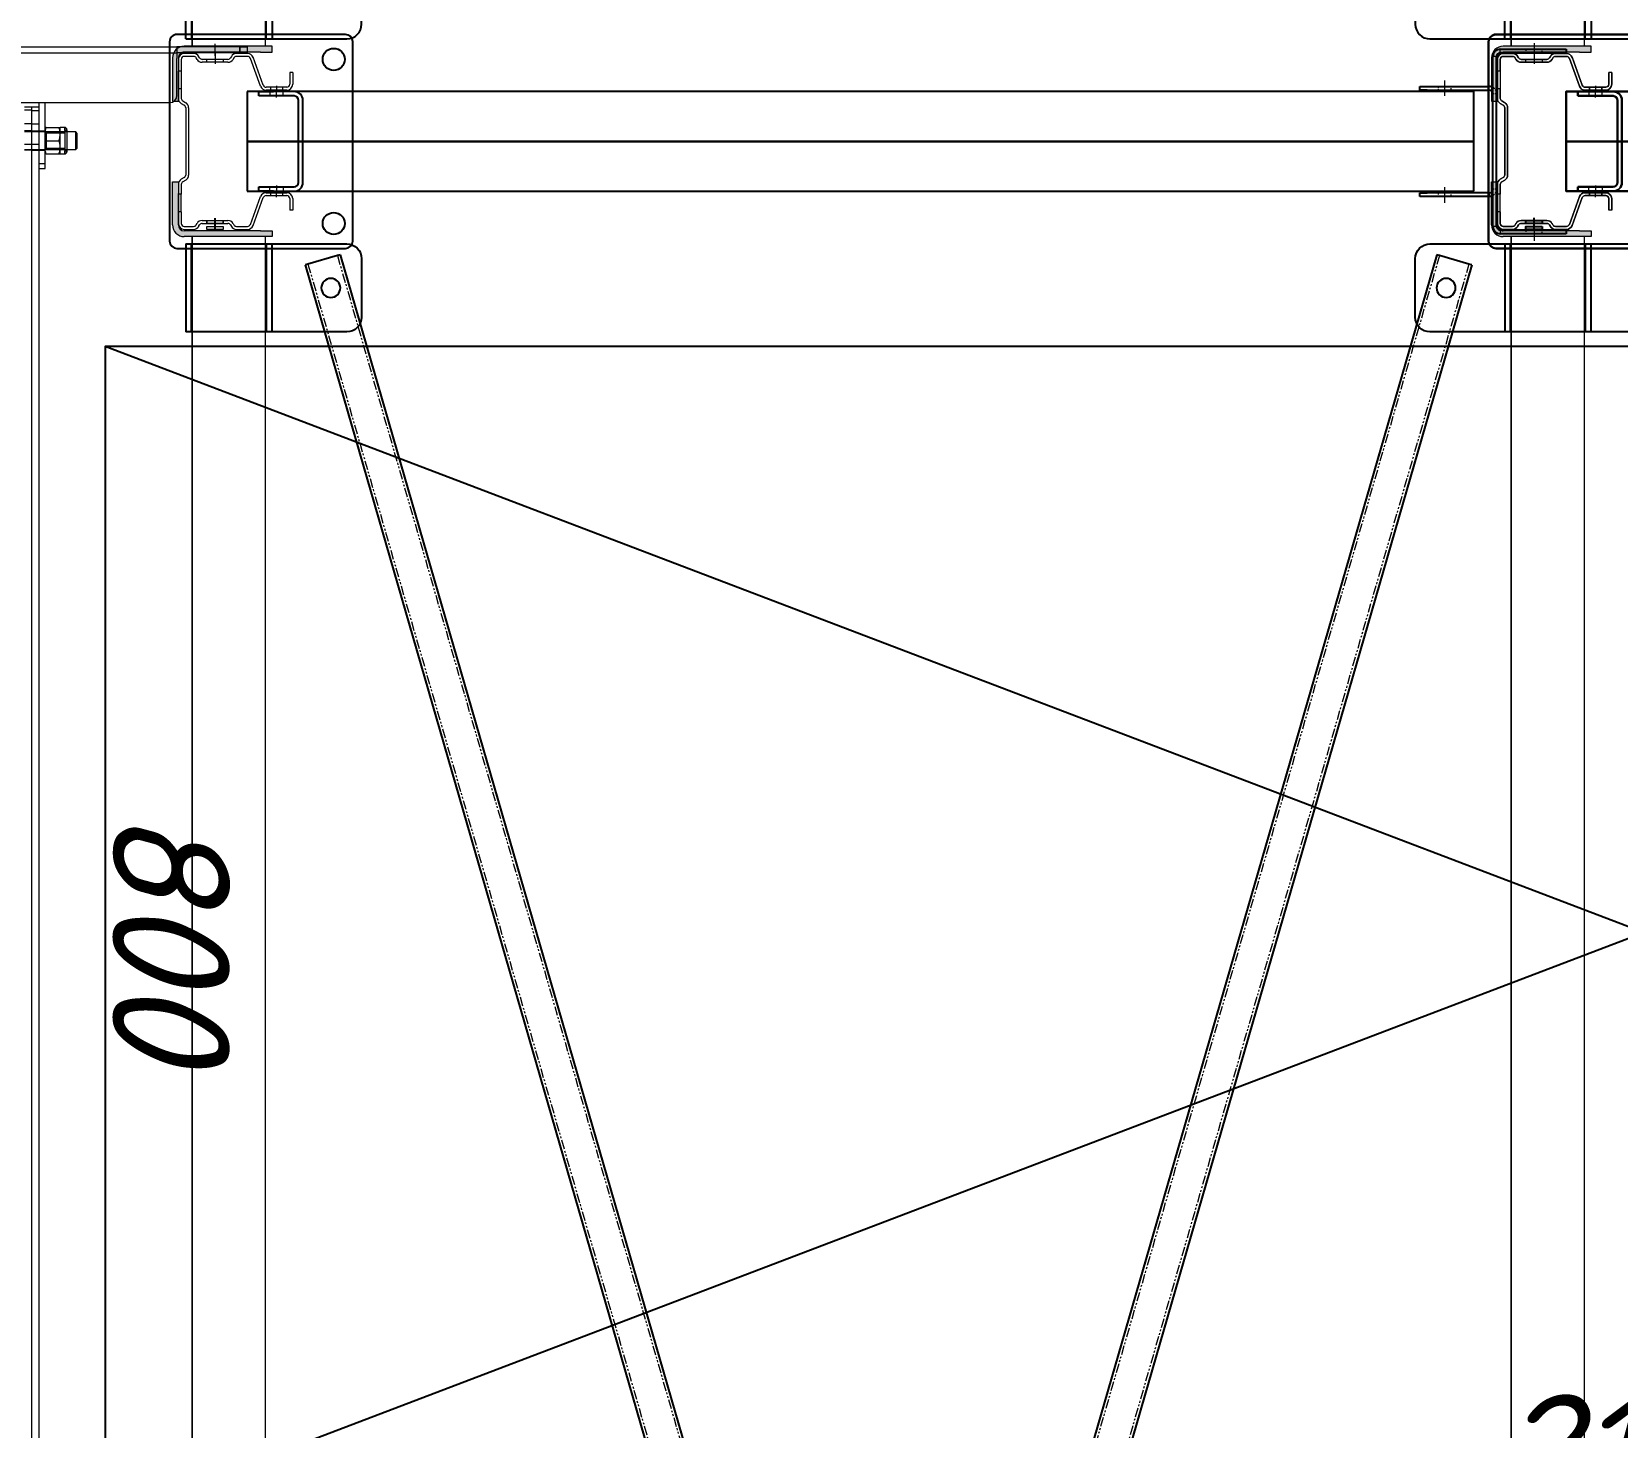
# Model space of a CAD drawing. Header units: millimetres. Extents: x 2140 to 223837, y 2113 to 170313.
# Drawn here: x 37512 to 38594, y 133999 to 134952 of the extents above; entities that cross this region are included whole.
import ezdxf

# ---------------------------------------------------------------- set-up
doc = ezdxf.new("R2010")
doc.units = ezdxf.units.MM
for name, pattern in [('CENTERX2', [20.32, 12.7, -2.54, 2.54, -2.54]), ('HIDDEN', [1.905, 1.27, -0.635]), ('PHANTOM', [12.7, 6.35, -1.27, 1.27, -1.27, 1.27, -1.27])]:
    doc.linetypes.add(name, pattern=pattern)
for name, color, linetype, lineweight in [('1.Балка', 5, 'Continuous', 0), ('16.СВЖ', 7, 'Continuous', 0), ('17.Метизы', 7, 'Continuous', 0), ('3.Опора', 7, 'Continuous', 0)]:
    doc.layers.add(name, color=color, linetype=linetype, lineweight=lineweight)
doc.layers.add('2.Стойка', color=7, linetype='Continuous')
doc.styles.add('Курсив', font='isocpeui.ttf')
doc.dimstyles.new('Рзм блок', dxfattribs={"dimtxt": 40, "dimasz": 80, "dimexe": 0.18, "dimexo": 0, "dimgap": 5, "dimtad": 1, "dimtoh": 1, "dimdec": 0, "dimzin": 0, "dimdsep": 46, "dimtxsty": 'Курсив', "dimblk": 'NONE', "dimcen": 0.09, "dimse1": 1, "dimse2": 1, "dimsd1": 1, "dimsd2": 1, "dimadec": 0, "dimazin": 0, "dimtfac": 1, "dimtdec": 0, "dimtofl": 0, "dimtmove": 0, "dimatfit": 2, "dimldrblk": 'NONE', "dimfxl": 0.18, "dimtolj": 1, "dimtzin": 0, "dimarcsym": 0})

# ---------------------------------------------------------------- blocks, each defined once
blk = doc.blocks.new('*D589')
at = {"layer": 'Defpoints', "color": 0, "linetype": 'ByBlock', "transparency": 16777216}
for p in [(23134.7, 136206.3), (24084.7, 136206.3), (23134.7, 136177.4)]:
    blk.add_point(p, dxfattribs=at)
at = {"layer": 'Defpoints', "color": 0, "linetype": 'ByBlock', "transparency": 16777216, "insert": (24044, 136192.4), "char_height": 20, "attachment_point": 5, "style": 'Курсив'}
blk.add_mtext('\\A1;950', dxfattribs=at)
blk = doc.blocks.new('_None')
blk = doc.blocks.new('Опора FSус 120')
at = {"layer": '3.Опора', "color": 0, "linetype": 'Continuous', "lineweight": 25}
for p, q in [((-73, 120), (-73, 5)), ((68, 125), (-68, 125)), ((73, 5), (73, 120)), ((28, 91), (-28, 91)), ((28, 88), (-28, 88)), ((-34, 85), (-34, 71)), ((-31, 85), (-31, 71)), ((31, 71), (31, 85)), ((34, 71), (34, 85)), ((-34, 61), (-34, 71)), ((-31, 71), (-31, 61)), ((31, 61), (31, 71)), ((34, 71), (34, 61)), ((-31, 61), (-34, 61)), ((34, 61), (31, 61)), ((-68, 0), (68, 0))]:
    blk.add_line(p, q, dxfattribs=at)
at = {"layer": '3.Опора', "color": 0}
for p, q in [((-30, 73), (-35, 73)), ((30, 73), (35, 73))]:
    blk.add_line(p, q, dxfattribs=at)
for points in [[(-31, 77.5), (-34, 77.5), (-34, 68.5), (-31, 68.5)], [(31, 77.5), (34, 77.5), (34, 68.5), (31, 68.5)]]:
    blk.add_lwpolyline(points, close=True, dxfattribs=at)
at = {"layer": '3.Опора', "color": 0, "linetype": 'Continuous', "lineweight": 25}
for centre in [(-56, 112), (56, 112)]:
    blk.add_circle(centre, 7.5, dxfattribs=at)
for centre, radius, start, end in [((-68, 120), 5, 90, 180), ((68, 120), 5, 0, 90), ((-28, 85), 6, 90, 180), ((-28, 85), 3, 90, 180), ((28, 85), 6, 0, 90), ((28, 85), 3, 0, 90), ((-68, 5), 5, 180, 270), ((68, 5), 5, 270, 0)]:
    blk.add_arc(centre, radius, start, end, dxfattribs=at)
blk = doc.blocks.new('Стойка FSус 120')
at = {"color": 0, "linetype": 'ByBlock', "lineweight": 0}
for p, q in [((-47, 73), (-39, 73)), ((-47, 73), (-47, 71)), ((-47, 71), (-39, 71)), ((-37, 69), (-37, 54.8)), ((-35, 66.2), (-37, 66.2)), ((-35, 69), (-35, 54.8)), ((35, 54.8), (35, 69)), ((37, 66.2), (35, 66.2)), ((37, 54.8), (37, 69)), ((39, 73), (47, 73)), ((39, 71), (47, 71)), ((47, 73), (47, 71)), ((-38, 62), (-34, 62)), ((-37, 57.8), (-35, 57.8)), ((38, 62), (34, 62)), ((35, 57.8), (37, 57.8)), ((-38.3, 52.9), (-57.4, 46)), ((-37.6, 51), (-56.7, 44.1)), ((56.7, 44.1), (37.6, 51)), ((57.4, 46), (38.3, 52.9)), ((-60, 42.2), (-60, 34.6)), ((-58, 42.2), (-58, 34.6)), ((-57, 32.9), (-56, 32.3)), ((56, 32.3), (57, 32.9)), ((58, 34.6), (58, 42.2)), ((60, 34.6), (60, 42.2)), ((-58, 31.2), (-57, 30.6)), ((-56, 28.8), (-56, 11.2)), ((-56, 25.5), (-54, 25.5)), ((-54, 28.8), (-54, 11.2)), ((54, 11.2), (54, 28.8)), ((56, 25.5), (54, 25.5)), ((56, 11.2), (56, 28.8)), ((57, 30.6), (58, 31.2)), ((-60, 20), (-53, 20)), ((-54, 14.5), (-56, 14.5)), ((60, 20), (53, 20)), ((54, 14.5), (56, 14.5)), ((-60, 5.4), (-60, -1)), ((-57, 9.4), (-58, 8.8)), ((-58, 5.4), (-58, -1)), ((-56, 7.7), (-57, 7.1)), ((-27.6, -2), (-26.4, 0)), ((-23, 2), (23, 2)), ((-23, 0), (23, 0)), ((26.4, 0), (27.6, -2)), ((57, 7.1), (56, 7.7)), ((58, 8.8), (57, 9.4)), ((58, -1), (58, 5.4)), ((60, -1), (60, 5.4)), ((-56, -3), (-48, -3)), ((-56, -5), (-48, -5)), ((-48, -3), (-46.1, -3)), ((-48, -3), (-48, -5)), ((-46.1, -5), (-48, -5)), ((-46.1, -3), (-45.6, -3)), ((-45.6, -5), (-46.1, -5)), ((-45.6, -3), (-36.5, -3)), ((-36.5, -5), (-45.6, -5)), ((-36.5, -3), (-36, -3)), ((-36, -5), (-36.5, -5)), ((-36, -3), (-29.3, -3)), ((-36, -3), (-36, -5)), ((-36, -5), (-29.3, -5)), ((-25.8, -3), (-24.7, -1)), ((24.7, -1), (25.8, -3)), ((29.3, -3), (36, -3)), ((29.3, -5), (36, -5)), ((36.5, -3), (36, -3)), ((36, -3), (36, -5)), ((36, -5), (36.5, -5)), ((45.6, -3), (36.5, -3)), ((36.5, -5), (45.6, -5)), ((46.1, -3), (45.6, -3)), ((45.6, -5), (46.1, -5)), ((48, -3), (46.1, -3)), ((46.1, -5), (48, -5)), ((48, -3), (56, -3)), ((48, -3), (48, -5)), ((48, -5), (56, -5))]:
    blk.add_line(p, q, dxfattribs=at)
for centre, radius, start, end in [((-39, 69), 4, 0, 90), ((-39, 69), 2, 0, 90), ((39, 69), 4, 90, 180), ((39, 69), 2, 90, 180), ((-39, 54.8), 2, 290, 0), ((-39, 54.8), 4, 290, 0), ((39, 54.8), 4, 180, 250), ((39, 54.8), 2, 180, 250), ((-56, 42.2), 4, 110, 180), ((-56, 42.2), 2, 110, 180), ((56, 42.2), 2, 0, 70), ((56, 42.2), 4, 0, 70), ((-56, 34.6), 4, 180, 240), ((-56, 34.6), 2, 180, 240), ((56, 34.6), 2, 300, 0), ((56, 34.6), 4, 300, 0), ((-58, 28.8), 2, 0, 60), ((-58, 28.8), 4, 0, 60), ((58, 28.8), 4, 120, 180), ((58, 28.8), 2, 120, 180), ((-58, 11.2), 2, 300, 0), ((-58, 11.2), 4, 300, 0), ((58, 11.2), 4, 180, 240), ((58, 11.2), 2, 180, 240), ((-56, 5.4), 4, 120, 180), ((-56, 5.4), 2, 120, 180), ((-23, -2), 4, 90, 150), ((-23, -2), 2, 90, 150), ((23, -2), 4, 30, 90), ((23, -2), 2, 30, 90), ((56, 5.4), 2, 0, 60), ((56, 5.4), 4, 0, 60), ((-56, -1), 4, 180, 270), ((-56, -1), 2, 180, 270), ((-29.3, -1), 2, 270, 330), ((-29.3, -1), 4, 270, 330), ((29.3, -1), 4, 210, 270), ((29.3, -1), 2, 210, 270), ((56, -1), 2, 270, 0), ((56, -1), 4, 270, 0)]:
    blk.add_arc(centre, radius, start, end, dxfattribs=at)
blk = doc.blocks.new('*D591')
at = {"layer": 'Defpoints', "color": 0, "linetype": 'ByBlock', "transparency": 16777216}
for p in [(5, 34.5), (955, 34.5), (5, 1.9)]:
    blk.add_point(p, dxfattribs=at)
at = {"layer": 'Defpoints', "color": 0, "linetype": 'ByBlock', "transparency": 16777216, "insert": (914.3, 16.9), "char_height": 20, "attachment_point": 5, "style": 'Курсив'}
blk.add_mtext('\\A1;950', dxfattribs=at)
blk = doc.blocks.new('*U636')
at = {"layer": '16.СВЖ', "color": 0, "linetype": 'ByBlock', "lineweight": -2}
for p, q in [((-4, 272), (0, 272)), ((-4, 267), (-4, 272)), ((0, 272), (0, 267)), ((-4, 267), (-4, 224)), ((0, 267), (-4, 267)), ((-4, 267), (0, 267)), ((0, 267), (0, 224)), ((2, 250), (-6, 250)), ((-4, 224), (4, 224)), ((-4, 26), (-4, 224)), ((0, 26), (0, 224)), ((29, 224), (4, 224)), ((34, 31), (34, 219)), ((75.5, 134), (34, 134)), ((71.9, 130), (34, 130)), ((37.1, 130), (37.1, 125)), ((39.5, 125), (39.5, 130)), ((48.6, 125), (48.6, 130)), ((53.5, 134), (53.5, 130)), ((53.5, 130), (53.5, 125)), ((62.6, 130), (62.6, 125)), ((66.5, 130), (66.5, 134)), ((66.5, 125), (66.5, 130)), ((2871, 130), (71.9, 130)), ((79, 134), (75.5, 134)), ((75.5, 130), (75.5, 134)), ((75.5, 130), (75.5, 134)), ((79, 130), (79, 134)), ((36.8, 120), (36.8, 125)), ((36.8, 125), (37.1, 125)), ((48.6, 125), (37.1, 125)), ((39.2, 125), (39.2, 120)), ((48.4, 125), (48.4, 120)), ((62.6, 125), (48.6, 125)), ((53.2, 125), (53.2, 120)), ((62.3, 120), (62.3, 125)), ((1474.2, 125), (62.6, 125)), ((66.2, 120), (66.2, 125))]:
    blk.add_line(p, q, dxfattribs=at)
blk.add_arc((29, 219), 5, 0, 90, dxfattribs=at)
at = {"layer": '17.Метизы', "color": 0, "linetype": 'ByBlock', "lineweight": -2}
for p, q in [((55, 156), (54, 155)), ((54, 155), (54, 148.9)), ((66, 155), (54, 155)), ((65, 156), (55, 156)), ((66, 155), (65, 156)), ((66, 148.9), (66, 155)), ((51, 147.4), (51, 144.4)), ((51, 147.4), (69, 147.4)), ((53.1, 147.4), (51, 147.4)), ((55.5, 144.4), (51, 144.4)), ((51, 134.8), (51, 143.6)), ((52.5, 148.9), (67.5, 148.9)), ((53.1, 148.9), (53.1, 147.4)), ((53.1, 147.4), (66.9, 147.4)), ((54, 148.9), (54, 125)), ((54.9, 147.4), (54.9, 134.7)), ((64.5, 144.4), (55.5, 144.4)), ((60, 134.8), (60, 143.6)), ((69, 144.4), (64.5, 144.4)), ((65.1, 134.7), (65.1, 147.4)), ((66, 125), (66, 148.9)), ((66.9, 147.4), (66.9, 148.9)), ((69, 147.4), (66.9, 147.4)), ((69, 144.4), (69, 147.4)), ((69, 134.8), (69, 143.6)), ((54.9, 134.7), (54, 134)), ((54, 134), (66, 134)), ((54, 134), (54, 134)), ((54.9, 134.7), (65.1, 134.7)), ((66, 134), (65.1, 134.7)), ((66, 134), (66, 134)), ((54, 125), (54, 120)), ((66, 120), (66, 125))]:
    blk.add_line(p, q, dxfattribs=at)
for centre, start, end in [((52.5, 147.4), 90, 180), ((67.5, 147.4), 0, 90)]:
    blk.add_arc(centre, 1.51, start, end, dxfattribs=at)
for points, knots in [([(55.5, 144.4), (55.4, 144.4), (54.6, 144.4), (53.1, 144.2), (51.7, 143.8), (51, 143.6)], [0, 0, 0, 0, 0.07009, 0.530784, 1, 1, 1, 1]), ([(51, 143.6), (51, 143.7), (51, 144.2), (51, 144.3), (51, 144.4)], [0, 0, 0, 0, 0.2575513, 1, 1, 1, 1]), ([(60, 143.6), (59.3, 143.8), (57.8, 144.2), (56.3, 144.3), (55.5, 144.4)], [0, 0, 0, 0, 0.495458, 1, 1, 1, 1]), ([(64.5, 144.4), (64.4, 144.4), (63.6, 144.4), (62.1, 144.2), (60.7, 143.8), (60, 143.6)], [0, 0, 0, 0, 0.07009, 0.530784, 1, 1, 1, 1]), ([(69, 143.6), (68.3, 143.8), (66.8, 144.2), (65.3, 144.3), (64.5, 144.4)], [0, 0, 0, 0, 0.495458, 1, 1, 1, 1]), ([(69, 143.6), (69, 143.7), (69, 144.2), (69, 144.3), (69, 144.4)], [0, 0, 0, 0, 0.257551, 1, 1, 1, 1]), ([(55.5, 134), (55.4, 134), (54.6, 134), (53.1, 134.2), (51.7, 134.6), (51, 134.8)], [0, 0, 0, 0, 0.07009, 0.530784, 1, 1, 1, 1]), ([(51, 134.8), (51, 134.7), (51, 134.2), (51, 134.1), (51, 134)], [0, 0, 0, 0, 0.2575513, 1, 1, 1, 1]), ([(60, 134.8), (59.3, 134.6), (57.8, 134.1), (56.3, 134), (55.5, 134)], [0, 0, 0, 0, 0.495458, 1, 1, 1, 1]), ([(64.5, 134), (64.4, 134), (63.6, 134), (62.1, 134.2), (60.7, 134.6), (60, 134.8)], [0, 0, 0, 0, 0.07009, 0.530784, 1, 1, 1, 1]), ([(69, 134.8), (68.3, 134.6), (66.8, 134.1), (65.3, 134), (64.5, 134)], [0, 0, 0, 0, 0.495458, 1, 1, 1, 1]), ([(69, 134.8), (69, 134.7), (69, 134.2), (69, 134.1), (69, 134)], [0, 0, 0, 0, 0.2575513, 1, 1, 1, 1])]:
    blk.add_open_spline(points, degree=3, knots=knots, dxfattribs=at)
blk = doc.blocks.new('*U638')
at = {"color": 0, "linetype": 'Continuous', "lineweight": 25}
for p, q in [((50, 90.5), (10, 90.5)), ((0, 80.5), (0, -80.5)), ((60, -80.5), (60, 80.5)), ((0, 29.5), (60, 29.5)), ((60, 25.5), (0, 25.5)), ((0, -25.5), (60, -25.5)), ((60, -29.5), (0, -29.5)), ((10, -90.5), (50, -90.5))]:
    blk.add_line(p, q, dxfattribs=at)
for centre in [(30, 69.5), (30, -69.5)]:
    blk.add_circle(centre, 6.5, dxfattribs=at)
for centre, start, end in [((10, 80.5), 90, 180), ((50, 80.5), 0, 90), ((10, -80.5), 180, 270), ((50, -80.5), 270, 0)]:
    blk.add_arc(centre, 10, start, end, dxfattribs=at)
blk = doc.blocks.new('Хомут СГЖ D13')
at = {"color": 0, "linetype": 'Continuous', "lineweight": 25}
for p, q in [((0, 29.5), (60, 29.5)), ((0, 29.5), (0, -80.5)), ((60, 25.5), (0, 25.5)), ((60, -80.5), (60, 29.5)), ((0, -25.5), (60, -25.5)), ((60, -29.5), (0, -29.5)), ((10, -90.5), (50, -90.5))]:
    blk.add_line(p, q, dxfattribs=at)
blk.add_circle((30, -69.5), 6.5, dxfattribs=at)
for centre, start, end in [((10, -80.5), 180, 270), ((50, -80.5), 270, 0)]:
    blk.add_arc(centre, 10, start, end, dxfattribs=at)
blk = doc.blocks.new('сгж 950')
at = {"color": 0, "xscale": -1, "rotation": 270}
for name, p in [('*U638', (1040.5, 10)), ('Хомут СГЖ D13', (1940.5, 10))]:
    blk.add_blockref(name, p, dxfattribs=at)
blk = doc.blocks.new('*U766')
at = {"color": 0, "linetype": 'Continuous', "lineweight": 25}
for p, q in [((754.6, 2652.7), (-17.6, -15.7)), ((754.6, 2652.7), (756.5, 2652.1)), ((756.5, 2652.1), (776.6, 2646.3)), ((778.6, 2645.7), (6.4, -22.7)), ((776.6, 2646.3), (778.6, 2645.7))]:
    blk.add_line(p, q, dxfattribs=at)
at = {"color": 0, "linetype": 'PHANTOM', "lineweight": 18}
for p, q in [((756.5, 2652.1), (-15.6, -16.3)), ((776.6, 2646.3), (4.5, -22.1))]:
    blk.add_line(p, q, dxfattribs=at)
at = {"color": 0, "linetype": 'Continuous', "lineweight": 25}
blk.add_circle((761, 2630), 6.5, dxfattribs=at)
blk = doc.blocks.new('*U762')
at = {"color": 0, "linetype": 'Continuous', "lineweight": 25}
for p, q in [((-776.6, 2646.3), (-756.5, 2652.1)), ((-756.5, 2652.1), (-754.6, 2652.7)), ((-754.6, 2652.7), (17.6, -15.7)), ((-778.6, 2645.7), (-776.6, 2646.3)), ((-778.6, 2645.7), (-6.4, -22.7))]:
    blk.add_line(p, q, dxfattribs=at)
at = {"color": 0, "linetype": 'PHANTOM', "lineweight": 18}
for p, q in [((-756.5, 2652.1), (15.6, -16.3)), ((-776.6, 2646.3), (-4.5, -22.1))]:
    blk.add_line(p, q, dxfattribs=at)
at = {"color": 0, "linetype": 'Continuous', "lineweight": 25}
blk.add_circle((-761, 2630), 6.5, dxfattribs=at)
blk = doc.blocks.new('сгж 2700')
at = {"color": 0, "xscale": -1, "rotation": 90}
for name, p in [('Хомут СГЖ D13', (-1940.5, 2700)), ('*U638', (-1040.5, 2700))]:
    blk.add_blockref(name, p, dxfattribs=at)
at = {"color": 0, "xscale": -1}
for name, p in [('*U766', (-1110, 40)), ('*U762', (-1871, 40))]:
    blk.add_blockref(name, p, dxfattribs=at)
blk = doc.blocks.new('*D344')
at = {"layer": 'Defpoints', "color": 0, "linetype": 'ByBlock', "transparency": 16777216}
for p in [(805541.9, 482068.6), (808241.9, 482068.6), (805541.9, 482039.7)]:
    blk.add_point(p, dxfattribs=at)
at = {"layer": 'Defpoints', "color": 0, "linetype": 'ByBlock', "transparency": 16777216, "insert": (808201.1, 482054.8), "char_height": 20, "attachment_point": 5, "style": 'Курсив'}
blk.add_mtext('\\A1;2700', dxfattribs=at)
blk = doc.blocks.new('*D430')
at = {"layer": 'Defpoints', "color": 0, "linetype": 'ByBlock', "transparency": 16777216}
for p in [(5, 34.5), (2705, 34.5), (5, 1.9)]:
    blk.add_point(p, dxfattribs=at)
at = {"layer": 'Defpoints', "color": 0, "linetype": 'ByBlock', "transparency": 16777216, "insert": (2664.3, 17), "char_height": 20, "attachment_point": 5, "style": 'Курсив'}
blk.add_mtext('\\A1;2700', dxfattribs=at)
blk = doc.blocks.new('*D347')
at = {"layer": 'Defpoints', "color": 0, "transparency": 16777216}
for p in [(805616.9, 481059.1), (806416.9, 481059.1), (806416.9, 481059.1)]:
    blk.add_point(p, dxfattribs=at)
at = {"layer": 'Defpoints', "color": 0, "transparency": 16777216, "insert": (806016.9, 481104.1), "char_height": 80, "attachment_point": 5, "style": 'Курсив'}
blk.add_mtext('\\A1;800', dxfattribs=at)
blk = doc.blocks.new('*D348')
at = {"layer": 'Defpoints', "color": 0, "transparency": 16777216}
for p in [(806416.9, 483159.1), (806416.9, 483159.1), (806416.9, 481059.1)]:
    blk.add_point(p, dxfattribs=at)
at = {"layer": 'Defpoints', "color": 0, "transparency": 16777216, "insert": (806371.9, 482109.1), "char_height": 80, "attachment_point": 5, "rotation": 90, "style": 'Курсив'}
blk.add_mtext('\\A1;2100', dxfattribs=at)
blk = doc.blocks.new('*U590')
at = {"true_color": 0xc7c8ca}
h = blk.add_hatch(color=9, dxfattribs=at)
h.dxf.hatch_style = 1
h.paths.add_polyline_path([(5, 31), (5, 39), (1, 39), (1, 31), (1, -21, -0.414214), (-3, -25), (-24.5, -25), (-32.5, -25), (-32.5, -29), (-24.5, -29), (-3, -29, 0.414214), (5, -21)])
h = blk.add_hatch(color=9, dxfattribs=at)
h.dxf.hatch_style = 1
h.paths.add_polyline_path([(992.5, -25), (984.5, -25), (963, -25, -0.414214), (959, -21), (959, 31), (959, 39), (955, 39), (955, 31), (955, -21, 0.414214), (963, -29), (984.5, -29), (992.5, -29)])
at = {"color": 61, "true_color": 0xedee99}
for points in [[(-6, 5.5), (-4, 5.5), (-4, -5.5), (-6, -5.5)], [(-2, 5.5), (0, 5.5), (0, -5.5), (-2, -5.5)]]:
    blk.add_lwpolyline(points, close=True, dxfattribs=at)
at = {"layer": '1.Балка', "color": 0, "linetype": 'ByBlock'}
for p, q in [((1, 39), (5, 39)), ((1, 31), (1, 39)), ((5, 39), (5, 31)), ((955, 34.5), (5, 34.5)), ((959, 39), (955, 39)), ((955, 39), (955, 31)), ((959, 31), (959, 39)), ((1, 31), (1, -21)), ((5, 31), (5, -21)), ((955, 31), (955, -21)), ((959, 31), (959, -21)), ((5, -15.5), (955, -15.5)), ((955, -15.5), (5, -15.5)), ((-32.5, -29), (-32.5, -25)), ((-32.5, -25), (-24.5, -25)), ((-24.5, -29), (-32.5, -29)), ((-3, -25), (-24.5, -25)), ((-3, -29), (-24.5, -29)), ((963, -25), (984.5, -25)), ((963, -29), (984.5, -29)), ((992.5, -25), (984.5, -25)), ((984.5, -29), (992.5, -29)), ((992.5, -29), (992.5, -25))]:
    blk.add_line(p, q, dxfattribs=at)
for centre, radius, start, end in [((-3, -21), 4, 270, 0), ((-3, -21), 8, 270, 0), ((963, -21), 8, 180, 270), ((963, -21), 4, 180, 270)]:
    blk.add_arc(centre, radius, start, end, dxfattribs=at)
at = {"layer": '2.Стойка', "color": 61, "linetype": 'ByBlock', "true_color": 0xedee99}
blk.add_line((0, 0), (-7.7, 0), dxfattribs=at)
at = {"layer": 'Defpoints', "color": 0, "linetype": 'ByBlock'}
dim = blk.add_linear_dim(base=(5, 1.9), p1=(955, 34.5), p2=(5, 34.5), dimstyle='Рзм блок', override={"dimtxt": 20}, dxfattribs=at)
dim.commit()
dim.dimension.update_dxf_attribs({"geometry": '*D591', "text_midpoint": (914.3, 1.9), "dimtype": 160})
blk = doc.blocks.new('секц мал гл')
h = blk.add_hatch(color=1)
h.dxf.hatch_style = 1
h.paths.add_polyline_path([(-27.5, -1106), (-35.5, -1106), (-57, -1106, -0.4142136), (-61, -1102), (-61, -1050), (-61, -1042), (-65, -1042), (-65, -1050), (-65, -1102, 0.4142136), (-57, -1110), (-35.5, -1110), (-27.5, -1110)])
at = {"color": 0, "linetype": 'Continuous', "lineweight": 25}
for p, q in [((-63, -1059), (-60.5, -1059)), ((-63, -1064), (-63, -1059)), ((-60.5, -1059), (-60.5, -1064)), ((60.5, -1059), (63, -1059)), ((60.5, -1064), (60.5, -1059)), ((63, -1059), (63, -1064)), ((-63, -1104), (-63, -1064)), ((-60.5, -1104), (-60.5, -1064)), ((60.5, -1064), (60.5, -1104)), ((63, -1064), (63, -1104)), ((58, -1106.5), (-58, -1106.5)), ((58, -1109), (-58, -1109)), ((-37.5, -1154), (-37.5, -1111.5)), ((-35, -1154), (-35, -1111.5)), ((35, -1111.5), (35, -1154)), ((37.5, -1111.5), (37.5, -1154)), ((-37.5, -1159), (-37.5, -1154)), ((-35, -1154), (-35, -1159)), ((35, -1159), (35, -1154)), ((37.5, -1154), (37.5, -1159)), ((-35, -1159), (-37.5, -1159)), ((37.5, -1159), (35, -1159))]:
    blk.add_line(p, q, dxfattribs=at)
at = {"color": 0, "linetype": 'CENTERX2', "lineweight": 18}
for p, q in [((-67, -1081), (-56.5, -1081)), ((55.1, -1081), (67.98, -1081)), ((-41.5, -1142), (-31, -1142)), ((31.17, -1142), (42.01, -1142))]:
    blk.add_line(p, q, dxfattribs=at)
at = {"color": 0, "linetype": 'HIDDEN', "lineweight": 18}
for p, q in [((-60.5, -1075.5), (-63, -1075.5)), ((63, -1075.5), (60.5, -1075.5)), ((-63, -1086.5), (-60.5, -1086.5)), ((60.5, -1086.5), (63, -1086.5)), ((-32.5, -1106.5), (-32.5, -1109)), ((32.5, -1106.5), (32.5, -1109)), ((-35, -1137.5), (-37.5, -1137.5)), ((-37.5, -1146.5), (-35, -1146.5)), ((37.5, -1137.5), (35, -1137.5)), ((35, -1146.5), (37.5, -1146.5))]:
    blk.add_line(p, q, dxfattribs=at)
at = {"color": 0, "linetype": 'PHANTOM', "lineweight": 18}
for p, q in [((-60.5, -1104), (-63, -1104)), ((-60.5, -1104), (-63, -1104)), ((-58, -1106.5), (-58, -1109)), ((-58, -1106.5), (-58, -1109)), ((-35, -1111.5), (-37.5, -1111.5)), ((-35, -1111.5), (-37.5, -1111.5)), ((35, -1111.5), (37.5, -1111.5)), ((35, -1111.5), (37.5, -1111.5)), ((58, -1106.5), (58, -1109)), ((58, -1106.5), (58, -1109)), ((60.5, -1104), (63, -1104)), ((60.5, -1104), (63, -1104))]:
    blk.add_line(p, q, dxfattribs=at)
for p, q in [((0, -1122), (-34, -1122)), ((-34, -1122), (-34, -1959)), ((0, -1959), (0, -1122)), ((34, -1122), (0, -1122)), ((0, -1122), (0, -1959)), ((34, -1959), (34, -1122)), ((-34, -1959), (0, -1959)), ((0, -1959), (34, -1959))]:
    blk.add_line(p, q)
at = {"color": 18, "true_color": 0x000000}
for points in [[(0, -53), (-34, -53), (-34, -1059), (0, -1059)], [(34, -53), (0, -53), (0, -1059), (34, -1059)]]:
    blk.add_lwpolyline(points, close=True, dxfattribs=at)
at = {"color": 0, "linetype": 'Continuous', "lineweight": 25}
for centre, radius, start, end in [((-58, -1104), 5, 180, 270), ((-58, -1104), 2.5, 180, 270), ((-32.5, -1111.5), 5, 150, 180), ((-32.5, -1111.5), 2.5, 90, 180), ((32.5, -1111.5), 2.5, 0, 90), ((32.5, -1111.5), 5, 0, 30), ((58, -1104), 2.5, 270, 0), ((58, -1104), 5, 270, 0)]:
    blk.add_arc(centre, radius, start, end, dxfattribs=at)
at = {"color": 0, "linetype": 'HIDDEN', "lineweight": 18}
for centre, start, end in [((-32.5, -1111.5), 90, 150), ((32.5, -1111.5), 30, 90)]:
    blk.add_arc(centre, 5, start, end, dxfattribs=at)
at = {"layer": '1.Балка', "color": 1, "linetype": 'ByBlock'}
for p, q in [((-65, -1046.5), (-1015, -1046.5)), ((-61, -1042), (-65, -1042)), ((-65, -1042), (-65, -1050)), ((-61, -1050), (-61, -1042)), ((-1015, -1096.5), (-65, -1096.5)), ((-65, -1096.5), (-1015, -1096.5))]:
    blk.add_line(p, q, dxfattribs=at)
at = {"layer": '1.Балка', "color": 0, "linetype": 'ByBlock'}
for p, q in [((-65, -1050), (-65, -1102)), ((-61, -1050), (-61, -1102)), ((-57, -1106), (-35.5, -1106)), ((-57, -1110), (-35.5, -1110)), ((-27.5, -1106), (-35.5, -1106)), ((-35.5, -1110), (-27.5, -1110)), ((-27.5, -1110), (-27.5, -1106))]:
    blk.add_line(p, q, dxfattribs=at)
for radius in [8, 4]:
    blk.add_arc((-57, -1102), radius, 180, 270, dxfattribs=at)
at = {"layer": '1.Балка', "color": 1, "lineweight": 0}
blk.add_blockref('*U590', (-1020, -1981), dxfattribs=at)
at = {"layer": '2.Стойка', "color": 18, "true_color": 0x000000, "xscale": -1}
blk.add_blockref('Стойка FSус 120', (0, -1101), dxfattribs=at)
at = {"layer": '2.Стойка', "color": 51, "true_color": 0xf8f6b0}
blk.add_blockref('Стойка FSус 120', (0, -1101), dxfattribs=at)
at = {"layer": '2.Стойка', "color": 0}
blk.add_blockref('Стойка FSус 120', (0, -2001), dxfattribs=at)
at = {"layer": '3.Опора', "color": 18, "true_color": 0x000000, "xscale": -1}
blk.add_blockref('Опора FSус 120', (0, -1112), dxfattribs=at)
at = {"layer": '3.Опора'}
blk.add_blockref('Опора FSус 120', (0, -2012), dxfattribs=at)
at = {"layer": 'Defpoints', "color": 1, "linetype": 'ByBlock'}
dim = blk.add_linear_dim(base=(-1015, -1075.39), p1=(-65, -1046.5), p2=(-1015, -1046.5), dimstyle='Рзм блок', override={"dimtxt": 20}, dxfattribs=at)
dim.commit()
dim.dimension.update_dxf_attribs({"geometry": '*D589', "text_midpoint": (-105.75, -1075.39), "dimtype": 128, "insert": (-24149.73, -137252.78)})
blk = doc.blocks.new('*U429')
at = {"true_color": 0xc7c8ca}
h = blk.add_hatch(color=9, dxfattribs=at)
h.dxf.hatch_style = 1
h.paths.add_polyline_path([(5, 31), (5, 39), (1, 39), (1, 31), (1, -21, -0.414214), (-3, -25), (-24.5, -25), (-32.5, -25), (-32.5, -29), (-24.5, -29), (-3, -29, 0.414214), (5, -21)])
at = {"color": 61, "true_color": 0xedee99}
for points in [[(-6, 5.5), (-4, 5.5), (-4, -5.5), (-6, -5.5)], [(-2, 5.5), (0, 5.5), (0, -5.5), (-2, -5.5)]]:
    blk.add_lwpolyline(points, close=True, dxfattribs=at)
at = {"layer": '1.Балка', "color": 0, "linetype": 'ByBlock'}
for p, q in [((1, 39), (5, 39)), ((1, 31), (1, 39)), ((5, 39), (5, 31)), ((2705, 34.5), (5, 34.5)), ((1, 31), (1, -21)), ((5, 31), (5, -21)), ((5, -15.5), (2705, -15.5)), ((2705, -15.5), (5, -15.5)), ((-32.5, -29), (-32.5, -25)), ((-32.5, -25), (-24.5, -25)), ((-24.5, -29), (-32.5, -29)), ((-3, -25), (-24.5, -25)), ((-3, -29), (-24.5, -29))]:
    blk.add_line(p, q, dxfattribs=at)
for radius in [4, 8]:
    blk.add_arc((-3, -21), radius, 270, 0, dxfattribs=at)
at = {"layer": '2.Стойка', "color": 61, "linetype": 'ByBlock', "true_color": 0xedee99}
blk.add_line((0, 0), (-7.7, 0), dxfattribs=at)
at = {"layer": 'Defpoints', "color": 0, "linetype": 'ByBlock'}
dim = blk.add_linear_dim(base=(5, 1.9), p1=(2705, 34.5), p2=(5, 34.5), dimstyle='Рзм блок', override={"dimtxt": 20}, dxfattribs=at)
dim.commit()
dim.dimension.update_dxf_attribs({"geometry": '*D430', "text_midpoint": (2664.3, 1.9), "dimtype": 128})
blk = doc.blocks.new('Секц глубокие пал 2700 тип2')
h = blk.add_hatch(color=1)
h.dxf.hatch_style = 1
h.paths.add_polyline_path([(65, -1050), (65, -1042), (61, -1042), (61, -1050), (61, -1102, -0.4142136), (57, -1106), (35.5, -1106), (27.5, -1106), (27.5, -1110), (35.5, -1110), (57, -1110, 0.4142136), (65, -1102)])
at = {"color": 0, "linetype": 'Continuous', "lineweight": 25}
for p, q in [((-63, -1059), (-60.5, -1059)), ((-63, -1064), (-63, -1059)), ((-60.5, -1059), (-60.5, -1064)), ((60.5, -1059), (63, -1059)), ((60.5, -1064), (60.5, -1059)), ((63, -1059), (63, -1064)), ((-63, -1104), (-63, -1064)), ((-60.5, -1104), (-60.5, -1064)), ((60.5, -1064), (60.5, -1104)), ((63, -1064), (63, -1104)), ((58, -1106.5), (-58, -1106.5)), ((58, -1109), (-58, -1109)), ((-37.5, -1154), (-37.5, -1111.5)), ((-35, -1154), (-35, -1111.5)), ((35, -1111.5), (35, -1154)), ((37.5, -1111.5), (37.5, -1154)), ((-37.5, -1159), (-37.5, -1154)), ((-35, -1154), (-35, -1159)), ((35, -1159), (35, -1154)), ((37.5, -1154), (37.5, -1159)), ((-35, -1159), (-37.5, -1159)), ((37.5, -1159), (35, -1159))]:
    blk.add_line(p, q, dxfattribs=at)
at = {"color": 0, "linetype": 'CENTERX2', "lineweight": 18}
for p, q in [((-67, -1081), (-56.5, -1081)), ((55.1, -1081), (67.98, -1081)), ((-41.5, -1142), (-31, -1142)), ((31.17, -1142), (42.01, -1142))]:
    blk.add_line(p, q, dxfattribs=at)
at = {"color": 0, "linetype": 'HIDDEN', "lineweight": 18}
for p, q in [((-60.5, -1075.5), (-63, -1075.5)), ((63, -1075.5), (60.5, -1075.5)), ((-63, -1086.5), (-60.5, -1086.5)), ((60.5, -1086.5), (63, -1086.5)), ((-32.5, -1106.5), (-32.5, -1109)), ((32.5, -1106.5), (32.5, -1109)), ((-35, -1137.5), (-37.5, -1137.5)), ((-37.5, -1146.5), (-35, -1146.5)), ((37.5, -1137.5), (35, -1137.5)), ((35, -1146.5), (37.5, -1146.5))]:
    blk.add_line(p, q, dxfattribs=at)
at = {"color": 0, "linetype": 'PHANTOM', "lineweight": 18}
for p, q in [((-60.5, -1104), (-63, -1104)), ((-60.5, -1104), (-63, -1104)), ((-58, -1106.5), (-58, -1109)), ((-58, -1106.5), (-58, -1109)), ((-35, -1111.5), (-37.5, -1111.5)), ((-35, -1111.5), (-37.5, -1111.5)), ((35, -1111.5), (37.5, -1111.5)), ((35, -1111.5), (37.5, -1111.5)), ((58, -1106.5), (58, -1109)), ((58, -1106.5), (58, -1109)), ((60.5, -1104), (63, -1104)), ((60.5, -1104), (63, -1104))]:
    blk.add_line(p, q, dxfattribs=at)
for p, q in [((0, -1122), (-34, -1122)), ((-34, -1122), (-34, -1959)), ((0, -1959), (0, -1122)), ((34, -1122), (0, -1122)), ((0, -1122), (0, -1959)), ((34, -1959), (34, -1122)), ((-34, -1959), (0, -1959)), ((0, -1959), (34, -1959))]:
    blk.add_line(p, q)
at = {"color": 1}
blk.add_lwpolyline([(140, 44), (140, -2056), (940, -2056), (940, 44), (140, 44), (940, -2056), (940, 44), (140, -2056)], dxfattribs=at)
at = {"color": 18, "true_color": 0x000000}
for points in [[(-34, -53), (0, -53), (0, -1059), (-34, -1059)], [(0, -53), (34, -53), (34, -1059), (0, -1059)]]:
    blk.add_lwpolyline(points, close=True, dxfattribs=at)
at = {"color": 61, "true_color": 0xedee99}
for points in [[(54, -1075.5), (56, -1075.5), (56, -1086.5), (54, -1086.5)], [(58, -1075.5), (60, -1075.5), (60, -1086.5), (58, -1086.5)]]:
    blk.add_lwpolyline(points, close=True, dxfattribs=at)
at = {"color": 0, "linetype": 'Continuous', "lineweight": 25}
for centre, radius, start, end in [((-58, -1104), 5, 180, 270), ((-58, -1104), 2.5, 180, 270), ((-32.5, -1111.5), 5, 150, 180), ((-32.5, -1111.5), 2.5, 90, 180), ((32.5, -1111.5), 2.5, 0, 90), ((32.5, -1111.5), 5, 0, 30), ((58, -1104), 2.5, 270, 0), ((58, -1104), 5, 270, 0)]:
    blk.add_arc(centre, radius, start, end, dxfattribs=at)
at = {"color": 0, "linetype": 'HIDDEN', "lineweight": 18}
for centre, start, end in [((-32.5, -1111.5), 90, 150), ((32.5, -1111.5), 30, 90)]:
    blk.add_arc(centre, 5, start, end, dxfattribs=at)
at = {"layer": '1.Балка', "color": 1, "linetype": 'ByBlock'}
for p, q in [((61, -1042), (65, -1042)), ((61, -1050), (61, -1042)), ((65, -1042), (65, -1050)), ((2765, -1046.5), (65, -1046.5)), ((65, -1096.5), (2765, -1096.5)), ((2765, -1096.5), (65, -1096.5))]:
    blk.add_line(p, q, dxfattribs=at)
at = {"layer": '1.Балка', "color": 0, "linetype": 'ByBlock'}
for p, q in [((61, -1050), (61, -1102)), ((65, -1050), (65, -1102)), ((27.5, -1110), (27.5, -1106)), ((27.5, -1106), (35.5, -1106)), ((35.5, -1110), (27.5, -1110)), ((57, -1106), (35.5, -1106)), ((57, -1110), (35.5, -1110))]:
    blk.add_line(p, q, dxfattribs=at)
for radius in [4, 8]:
    blk.add_arc((57, -1102), radius, 270, 0, dxfattribs=at)
at = {"layer": '2.Стойка', "color": 61, "linetype": 'ByBlock', "true_color": 0xedee99}
blk.add_line((60, -1081), (52.25, -1081), dxfattribs=at)
at = {"layer": '1.Балка', "color": 1, "lineweight": 0}
blk.add_blockref('*U429', (60, -1981), dxfattribs=at)
at = {"layer": '2.Стойка', "color": 51, "true_color": 0xf8f6b0}
blk.add_blockref('Стойка FSус 120', (0, -1101), dxfattribs=at)
at = {"layer": '2.Стойка', "color": 18, "true_color": 0x000000}
blk.add_blockref('Стойка FSус 120', (0, -1101), dxfattribs=at)
at = {"layer": '2.Стойка', "color": 0}
blk.add_blockref('Стойка FSус 120', (0, -2001), dxfattribs=at)
at = {"layer": '3.Опора', "color": 18, "true_color": 0x000000}
blk.add_blockref('Опора FSус 120', (0, -1112), dxfattribs=at)
at = {"layer": '3.Опора'}
blk.add_blockref('Опора FSус 120', (0, -2012), dxfattribs=at)
at = {"layer": 'Defpoints', "color": 1}
dim = blk.add_linear_dim(base=(940, 44), p1=(940, -2056), p2=(940, 44), angle=90, dimstyle='Рзм блок', override={"dimtxt": 80}, dxfattribs=at)
dim.commit()
dim.dimension.update_dxf_attribs({"geometry": '*D348', "text_midpoint": (895, -1006), "insert": (-805476.87, -483115.09)})
at = {"layer": 'Defpoints', "color": 1, "linetype": 'ByBlock'}
dim = blk.add_linear_dim(base=(65, -1075.39), p1=(2765, -1046.5), p2=(65, -1046.5), dimstyle='Рзм блок', override={"dimtxt": 20}, dxfattribs=at)
dim.commit()
dim.dimension.update_dxf_attribs({"geometry": '*D344', "text_midpoint": (2724.25, -1075.39), "dimtype": 128, "insert": (-805476.87, -483115.09)})
at = {"layer": 'Defpoints', "color": 1}
dim = blk.add_linear_dim(base=(940, -2056), p1=(140, -2056), p2=(940, -2056), dimstyle='Рзм блок', override={"dimtxt": 80}, dxfattribs=at)
dim.commit()
dim.dimension.update_dxf_attribs({"geometry": '*D347', "text_midpoint": (540, -2011), "insert": (-805476.87, -483115.09)})

msp = doc.modelspace()

# ---------------------------------------------------------------- block references
at = {"rotation": 270}
for name in ['секц мал гл', 'Секц глубокие пал 2700 тип2']:
    msp.add_blockref(name, (39618.1, 134876.9), dxfattribs=at)
at = {"xscale": -1}
msp.add_blockref('сгж 950', (39587.1, 134936.9), dxfattribs=at)
at = {"color": 0, "lineweight": 0, "rotation": 270}
msp.add_blockref('*U636', (37387.1, 134937.4), dxfattribs=at)
msp.add_blockref('сгж 2700', (39587.1, 132106.9))

doc.saveas('drawing.dxf')
